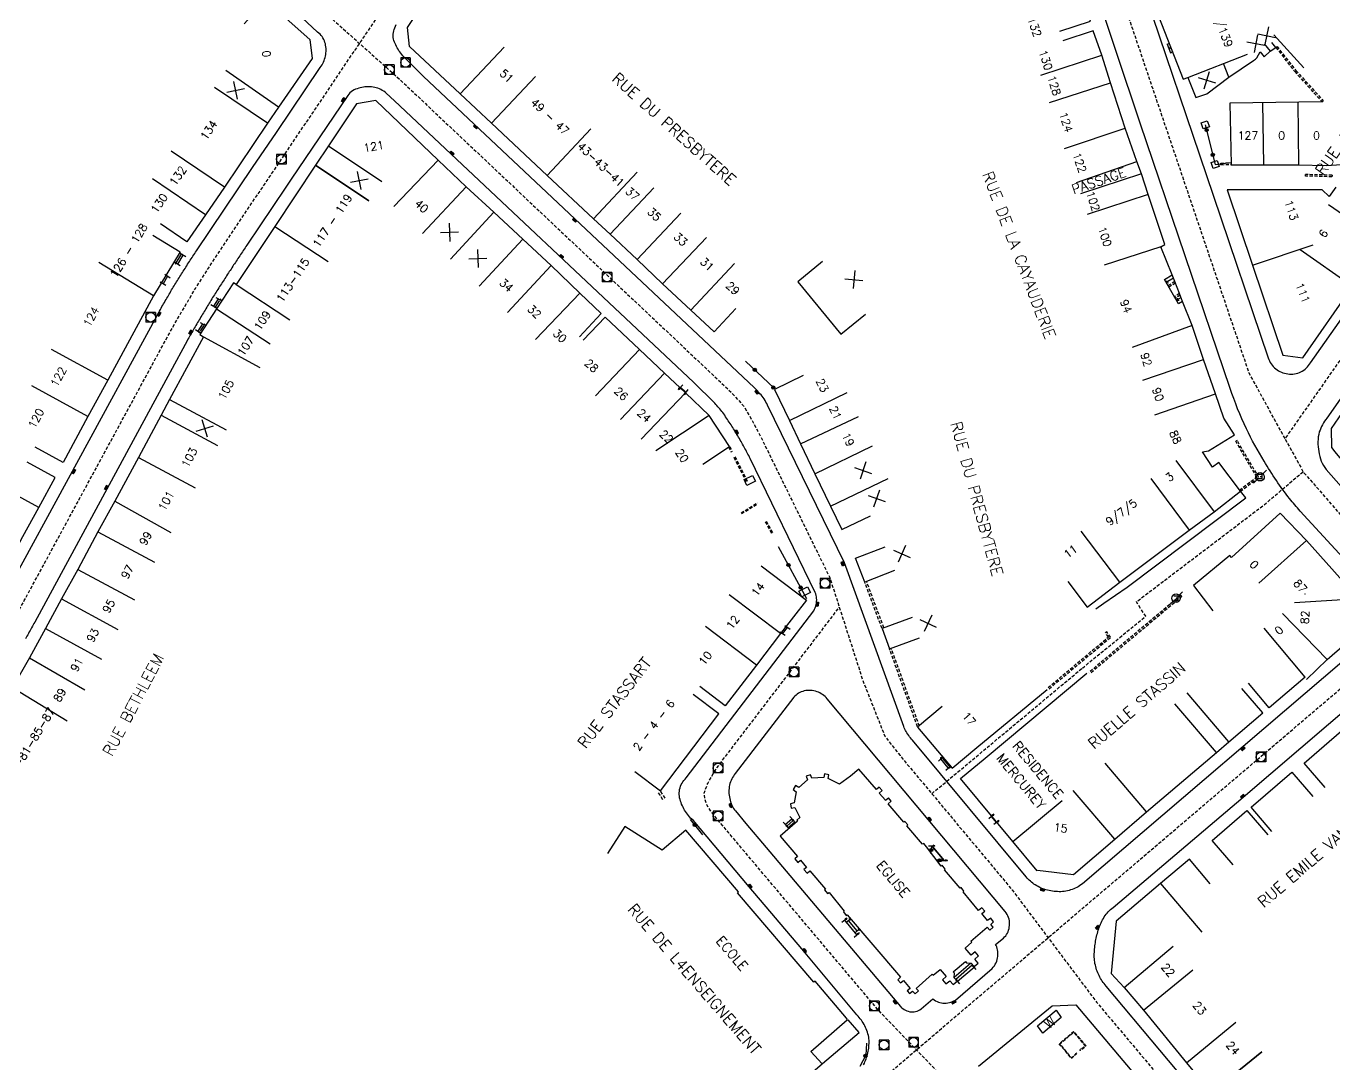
# Model space of a CAD drawing. Header units: millimetres. Extents: x 155999 to 157001, y 123000 to 124001.
# Drawn here: x 156119 to 156323.2, y 123591.4 to 123753.5 of the extents above; entities that cross this region are included whole.
import ezdxf
from ezdxf.enums import TextEntityAlignment as Align

# ---------------------------------------------------------------- set-up
doc = ezdxf.new("R2010")
doc.units = ezdxf.units.MM
doc.linetypes.add('DASHED', pattern=[0.75, 0.5, -0.25])
doc.layers.get('0').update_dxf_attribs({"linetype": 'CONTINUOUS'})
for name, color, linetype in [('W0001', 6, 'DASHED'), ('W0008', 7, 'CONTINUOUS'), ('W0017', 7, 'CONTINUOUS'), ('W0100', 7, 'CONTINUOUS'), ('W0105', 7, 'CONTINUOUS'), ('W0112', 1, 'DASHED'), ('W0322', 7, 'CONTINUOUS'), ('W0400', 7, 'CONTINUOUS'), ('W0420', 7, 'CONTINUOUS'), ('W0471', 7, 'CONTINUOUS'), ('W0984', 7, 'CONTINUOUS'), ('W0989', 7, 'CONTINUOUS'), ('W0991', 7, 'CONTINUOUS'), ('W1102', 7, 'CONTINUOUS'), ('W1471', 7, 'CONTINUOUS')]:
    doc.layers.add(name, color=color, linetype=linetype)
doc.styles.get("Standard").update_dxf_attribs({"font": 'romans.shx', "width": 0.85})

# ---------------------------------------------------------------- blocks, each defined once
blk = doc.blocks.new('T420')
for p, q in [((0.75, 0.75), (-0.75, 0.75)), ((-0.75, 0.75), (-0.75, -0.75)), ((0.75, 0.75), (0.75, -0.75)), ((0.75, -0.75), (-0.75, -0.75))]:
    blk.add_line(p, q)
blk.add_ellipse((0, 0), major_axis=(-0.53, 0.53), ratio=1, start_param=3.926991, end_param=10.210176)
blk = doc.blocks.new('T400')
for p, q in [((-0.15, 0.3), (0.15, 0.3)), ((-0.15, -0.25), (-0.15, 0.3)), ((-0.15, 0.15), (0.15, 0.15)), ((-0.15, 0), (0.15, 0)), ((0.15, 0.3), (0.15, -0.25)), ((-0.15, -0.15), (0.15, -0.15)), ((-0.15, -0.25), (-0.15, -0.3)), ((-0.15, -0.3), (0.15, -0.3)), ((0.15, -0.3), (0.15, -0.25))]:
    blk.add_line(p, q)
blk = doc.blocks.new('t105o')
for p, q in [((-0.5, 0), (0.5, 0)), ((0.5, 0), (0.2, 0.1)), ((0.5, 0), (0.2, -0.1))]:
    blk.add_line(p, q)
blk = doc.blocks.new('t322o')
at = {"color": 0, "linetype": 'Continuous'}
for radius in [0.25, 0.15]:
    blk.add_circle((0, 0), radius, dxfattribs=at)
blk = doc.blocks.new('t991o')
at = {"color": 0, "linetype": 'Continuous'}
for p, q in [((-1, 1), (1, -1)), ((-1, -1), (1, 1))]:
    blk.add_line(p, q, dxfattribs=at)
blk = doc.blocks.new('T471')
for p, q in [((-0.333334, 0.333334), (-0.333334, -0.333334)), ((-0.333334, 0.333334), (0.333334, 0.333334)), ((-0.333334, 0), (0, 0)), ((0.500001, 0.500001), (1.000002, 1.000002)), ((-0.500001, -0.500001), (-1.000002, -1.000002)), ((-0.333334, -0.333334), (0.333334, -0.333334))]:
    blk.add_line(p, q)
blk.add_ellipse((0, 0), major_axis=(0.471405, 0.471405), ratio=1, start_param=5.4977871438, end_param=11.780972451)
blk = doc.blocks.new('t112o')
at = {"color": 0, "linetype": 'Continuous'}
for p, q in [((-0.5, 0.5), (0.5, 0.5)), ((-0.5, -0.5), (-0.5, 0.5)), ((0.5, 0.5), (0.5, -0.5)), ((0.5, -0.5), (-0.5, -0.5))]:
    blk.add_line(p, q, dxfattribs=at)
blk = doc.blocks.new('T1471')
at = {"color": 0, "linetype": 'Continuous', "flags": 128}
blk.add_lwpolyline([(-0.75, -0.5), (-0.75, 0.5), (0.75, 0.5), (0.75, -0.5), (-0.75, -0.5)], dxfattribs=at)

msp = doc.modelspace()

# ---------------------------------------------------------------- linework, layer by layer
at = {"layer": 'W0001', "flags": 128}
for points in [[(156197.61, 123854.03), (156185.35, 123842.87), (156179.66, 123837.82), (156173.52, 123831.84), (156169.33, 123827.49), (156131.79, 123787.37), (156165.18, 123755.98), (156177.26, 123745.18), (156226.52, 123698.7), (156229.05, 123696.28), (156230.96, 123694.18), (156231.94, 123692.55), (156233.24, 123690.2), (156244.45, 123667.35), (156249.6, 123651.3), (156253.05, 123642.58), (156255.42, 123639.54), (156272.93, 123618.56), (156286.1, 123601.04), (156294.62, 123590.91), (156312.16, 123570.11), (156345.4, 123530.81)], [(156315.54, 123689.04), (156309.94, 123699.28), (156298.63, 123732.68), (156289.04, 123761.05), (156288.61, 123762.27), (156287.52, 123765.54), (156285.59, 123771.25), (156282.94, 123778.68), (156281.02, 123783.24), (156278.47, 123788.7), (156275.99, 123793.62), (156272.05, 123800.17), (156267.17, 123807.69), (156264.86, 123810.92), (156255.66, 123822.03), (156253.27, 123824.82), (156247.65, 123831.33), (156241.84, 123826.57), (156232.96, 123818.35)], [(156000, 123464.8), (156000.07, 123464.88), (156003.8, 123468.44), (156010.58, 123478.25), (156013.06, 123482.19), (156015.21, 123485.69), (156018.73, 123491.77), (156024.06, 123501.22), (156033.45, 123517.84), (156046.12, 123540.17), (156056.33, 123558.06), (156080.98, 123600.37), (156091, 123617.15), (156099.04, 123630.44), (156106.08, 123642.04), (156113.26, 123653.99), (156118.67, 123663.76), (156124.94, 123675.31), (156139.01, 123701.24), (156142.11, 123706.91), (156145.39, 123712.49), (156149.14, 123718.28), (156153.8, 123725.22), (156164.74, 123741.44), (156186.13, 123773.16), (156188.6, 123776.47), (156193.54, 123781.4), (156214.98, 123801.5), (156232.96, 123818.35)], [(156329.68, 123654.65), (156330.74, 123655.56), (156335.99, 123663.57), (156340.73, 123670.81), (156392.03, 123736.81), (156411.11, 123768.28), (156418.73, 123779.21), (156426.43, 123788.24), (156432.44, 123795.17), (156435.62, 123800.98), (156414.45, 123809.5), (156404.01, 123813.83), (156398.87, 123808.03), (156320.8, 123696.56), (156315.54, 123689.04), (156318.36, 123683.88), (156335.99, 123663.57), (156338.49, 123660.69)], [(156283.89, 123653.21), (156293.78, 123661.29), (156292.33, 123663.56), (156312.11, 123678.58), (156318.36, 123683.88)], [(156328.48, 123511.4), (156266.54, 123584.66), (156251.83, 123600.01), (156228.67, 123627.48), (156226.89, 123629.59), (156225.75, 123631.01), (156225.25, 123631.87), (156224.99, 123632.63), (156224.83, 123633.69), (156225.39, 123635.2), (156226.4, 123636.99), (156227.53, 123638.57), (156237.11, 123651.11), (156245.94, 123662.7)], [(156061.06, 123445.58), (156069.87, 123453.91), (156193.45, 123541.7), (156202.75, 123548.31), (156211.27, 123554.37), (156222.01, 123563.18), (156249.17, 123586.08), (156329.68, 123654.66)], [(156260.39, 123633.59), (156283.89, 123653.21)]]:
    msp.add_lwpolyline(points, dxfattribs=at)
at = {"layer": 'W0008', "flags": 128}
for points in [[(156202.61, 123874.32, -0.0512), (156214.89, 123869.1, -0.0537), (156217.5, 123867.22), (156235.18, 123850.65, -0.0225), (156241.96, 123843.77), (156242.55, 123843.11), (156257.12, 123825.88), (156267.6, 123813.2, -0.0279), (156272.22, 123806.74, -0.0225), (156280.09, 123793.65, -0.026), (156285.19, 123782.75, -0.0151), (156290.48, 123767.89), (156292.69, 123761.35), (156304.31, 123727.06), (156312.9, 123701.67, 0.1394), (156314.09, 123699.93, 0.1384), (156315.98, 123699.15, 0.1498), (156318.02, 123699.45, 0.1197), (156319.52, 123700.87), (156337.89, 123726.96)], [(156328.22, 123666.53), (156317.92, 123677.73, -0.016), (156316.23, 123679.68, -0.0226), (156314.19, 123682.48, -0.0122), (156312.28, 123685.52, -0.0232), (156309.5, 123690.58, -0.0301), (156306.98, 123696.89), (156292.94, 123738.3), (156285.4, 123760.76), (156284.55, 123763.2), (156280.69, 123774.61, 0.029), (156276.84, 123783.74, 0.0145), (156271.88, 123793.59, 0.0394), (156262.12, 123808.63, 0.0107), (156254.19, 123818.18), (156251.59, 123821.28, 0.0474), (156249.43, 123823.76, 0.136), (156247.18, 123824.77, 0.1497), (156244.14, 123824.14, 0.0716), (156242.5, 123822.99), (156234.96, 123815.83)], [(156330.14, 123703.75), (156322.09, 123692.26, 0.0753), (156320.89, 123690.08, 0.1185), (156320.82, 123687.02, 0.1384), (156321.96, 123684.23), (156328.22, 123677.15)]]:
    msp.add_lwpolyline(points, format="xyb", dxfattribs=at)
for points in [[(156114.94, 123663.27), (156139.43, 123708.29), (156139.55, 123708.52), (156139.67, 123708.75), (156139.8, 123708.97), (156139.92, 123709.2), (156140.05, 123709.42), (156140.17, 123709.65), (156140.3, 123709.87), (156140.43, 123710.1), (156140.55, 123710.32), (156140.68, 123710.54), (156140.81, 123710.77), (156140.94, 123710.99), (156141.06, 123711.2), (156141.18, 123711.41), (156141.31, 123711.62), (156141.43, 123711.83), (156141.55, 123712.05), (156141.68, 123712.26), (156141.8, 123712.47), (156141.93, 123712.67), (156142.06, 123712.88), (156142.18, 123713.09), (156142.31, 123713.3), (156142.44, 123713.51), (156142.57, 123713.72), (156142.69, 123713.93), (156142.83, 123714.14), (156142.96, 123714.35), (156143.09, 123714.57), (156143.23, 123714.78), (156143.36, 123714.99), (156143.5, 123715.21), (156143.63, 123715.42), (156143.77, 123715.63), (156143.9, 123715.84), (156144.04, 123716.05), (156144.18, 123716.27), (156144.31, 123716.48), (156144.45, 123716.69), (156144.59, 123716.9), (156144.72, 123717.11), (156144.86, 123717.32), (156145, 123717.53), (156145.14, 123717.74), (156145.28, 123717.95), (156145.42, 123718.16), (156145.56, 123718.37), (156154.31, 123731.4), (156158.03, 123736.86), (156164.87, 123746.99), (156165.02, 123747.2), (156165.16, 123747.41), (156165.28, 123747.62), (156165.39, 123747.84), (156165.49, 123748.07), (156165.57, 123748.3), (156165.65, 123748.54), (156165.7, 123748.78), (156165.75, 123749.03), (156165.78, 123749.27), (156165.8, 123749.52), (156165.8, 123749.76), (156165.79, 123749.99), (156165.77, 123750.23), (156165.73, 123750.47), (156165.68, 123750.7), (156165.61, 123750.93), (156165.53, 123751.16), (156165.42, 123751.39), (156165.3, 123751.62), (156165.17, 123751.82), (156165.02, 123752.02), (156164.85, 123752.2), (156164.67, 123752.38), (156164.47, 123752.54), (156134.3, 123780.76)], [(156328, 123657.2), (156283.89, 123619.49), (156283.67, 123619.34), (156283.46, 123619.2), (156283.24, 123619.06), (156283.01, 123618.94), (156282.78, 123618.83), (156282.54, 123618.73), (156282.3, 123618.63), (156282.06, 123618.55), (156281.81, 123618.48), (156281.56, 123618.42), (156281.3, 123618.37), (156281.04, 123618.33), (156280.78, 123618.3), (156280.52, 123618.28), (156280.26, 123618.28), (156280, 123618.29), (156279.74, 123618.3), (156279.48, 123618.33), (156279.22, 123618.37), (156278.97, 123618.41), (156278.71, 123618.46), (156278.45, 123618.52), (156278.2, 123618.58), (156277.95, 123618.66), (156277.7, 123618.75), (156277.46, 123618.84), (156277.23, 123618.95), (156276.99, 123619.07), (156276.77, 123619.2), (156276.54, 123619.33), (156276.34, 123619.47), (156276.14, 123619.61), (156275.95, 123619.76), (156275.77, 123619.91), (156275.59, 123620.08), (156275.42, 123620.25), (156275.26, 123620.42), (156275.1, 123620.61), (156257.39, 123641.93), (156257.23, 123642.11), (156257.07, 123642.29), (156256.92, 123642.48), (156256.78, 123642.68), (156256.64, 123642.87), (156256.51, 123643.08), (156256.39, 123643.28), (156256.27, 123643.48), (156256.17, 123643.68), (156256.08, 123643.89), (156255.99, 123644.1), (156246.76, 123669.63), (156234.74, 123694.28), (156234.62, 123694.52), (156234.49, 123694.76), (156234.35, 123695), (156234.21, 123695.23), (156234.05, 123695.46), (156233.89, 123695.67), (156233.72, 123695.86), (156233.55, 123696.06), (156233.37, 123696.25), (156233.19, 123696.45), (156233, 123696.65), (156232.81, 123696.85), (156232.62, 123697.05), (156181.01, 123745.62), (156178.14, 123748.48), (156177.96, 123748.66), (156177.78, 123748.84), (156177.62, 123749.03), (156177.46, 123749.22), (156177.31, 123749.43), (156177.16, 123749.63), (156177.03, 123749.85), (156176.9, 123750.07), (156176.79, 123750.29), (156176.68, 123750.52), (156176.57, 123750.74), (156176.48, 123750.97), (156176.4, 123751.21), (156176.34, 123751.45), (156176.29, 123751.69), (156176.27, 123751.95), (156176.27, 123752.21), (156176.3, 123752.46), (156176.36, 123752.71), (156176.44, 123752.95), (156176.53, 123753.19), (156176.63, 123753.45), (156176.75, 123753.7)], [(156249.74, 123591.26), (156249.85, 123591.48), (156249.95, 123591.71), (156250.05, 123591.94), (156250.13, 123592.17), (156250.21, 123592.41), (156250.28, 123592.64), (156250.35, 123592.88), (156250.41, 123593.12), (156250.45, 123593.36), (156250.5, 123593.6), (156250.53, 123593.84), (156250.56, 123594.08), (156250.57, 123594.32), (156250.58, 123594.57), (156250.59, 123594.82), (156250.58, 123595.07), (156250.57, 123595.31), (156250.54, 123595.58), (156250.49, 123595.84), (156250.42, 123596.1), (156250.34, 123596.35), (156250.25, 123596.6), (156250.15, 123596.84), (156250.04, 123597.09), (156249.92, 123597.33), (156249.8, 123597.56), (156249.67, 123597.79), (156249.53, 123598.02), (156249.38, 123598.23), (156249.22, 123598.45), (156249.06, 123598.65), (156248.89, 123598.85), (156248.7, 123599.05), (156240.08, 123609.34), (156231.88, 123619.06), (156228.57, 123622.96), (156223.1, 123629.43), (156222.91, 123629.61), (156222.72, 123629.79), (156222.54, 123629.98), (156222.38, 123630.18), (156222.22, 123630.38), (156222.06, 123630.58), (156221.92, 123630.8), (156221.79, 123631.02), (156221.66, 123631.24), (156221.54, 123631.48), (156221.43, 123631.71), (156221.32, 123631.95), (156221.23, 123632.2), (156221.14, 123632.44), (156221.07, 123632.69), (156221.01, 123632.94), (156220.96, 123633.2), (156220.94, 123633.46), (156220.94, 123633.72), (156220.97, 123633.99), (156221.01, 123634.25), (156221.08, 123634.51), (156221.16, 123634.76), (156221.26, 123635), (156221.38, 123635.22), (156221.52, 123635.44), (156221.68, 123635.65), (156221.85, 123635.85), (156222.05, 123636.04), (156241.95, 123662.17), (156242.07, 123662.4), (156242.18, 123662.63), (156242.26, 123662.87), (156242.33, 123663.11), (156242.37, 123663.36), (156242.4, 123663.62), (156242.41, 123663.86), (156242.4, 123664.1), (156242.37, 123664.33), (156242.32, 123664.56), (156242.25, 123664.79), (156242.17, 123665.01), (156232.02, 123685.93), (156231.9, 123686.15), (156231.79, 123686.38), (156231.67, 123686.6), (156231.56, 123686.83), (156231.44, 123687.05), (156231.32, 123687.28), (156231.2, 123687.5), (156231.08, 123687.72), (156230.96, 123687.94), (156230.83, 123688.16), (156230.71, 123688.38), (156230.59, 123688.6), (156230.46, 123688.82), (156230.34, 123689.04), (156230.21, 123689.26), (156230.08, 123689.48), (156229.95, 123689.69), (156229.82, 123689.91), (156229.69, 123690.12), (156229.56, 123690.34), (156229.43, 123690.55), (156229.3, 123690.77), (156229.16, 123690.98), (156229.03, 123691.19), (156228.89, 123691.4), (156228.75, 123691.61), (156228.61, 123691.83), (156228.47, 123692.04), (156228.33, 123692.26), (156228.19, 123692.47), (156228.05, 123692.68), (156227.9, 123692.89), (156227.75, 123693.1), (156227.59, 123693.3), (156227.45, 123693.49), (156227.3, 123693.67), (156227.15, 123693.85), (156226.99, 123694.03), (156226.83, 123694.21), (156226.67, 123694.39), (156226.51, 123694.56), (156223.17, 123697.87), (156176.48, 123741.79), (156175.2, 123742.97), (156175, 123743.14), (156174.79, 123743.29), (156174.57, 123743.43), (156174.35, 123743.55), (156174.12, 123743.66), (156173.88, 123743.75), (156173.64, 123743.83), (156173.39, 123743.9), (156173.13, 123743.94), (156172.87, 123743.98), (156172.62, 123744), (156172.37, 123744), (156172.12, 123744), (156171.87, 123743.98), (156171.62, 123743.94), (156171.38, 123743.9), (156171.13, 123743.84), (156170.89, 123743.77), (156170.65, 123743.69), (156170.41, 123743.6), (156170.17, 123743.49), (156169.94, 123743.36), (156169.73, 123743.21), (156169.53, 123743.04), (156169.35, 123742.86), (156169.18, 123742.65), (156160.33, 123729.54), (156159.53, 123728.31), (156153.42, 123719.25), (156153.29, 123719.05), (156153.15, 123718.84), (156153.01, 123718.64), (156152.87, 123718.43), (156152.73, 123718.22), (156152.59, 123718.02), (156152.45, 123717.81), (156152.32, 123717.6), (156152.18, 123717.4), (156152.04, 123717.19), (156151.9, 123716.98), (156151.77, 123716.78), (156151.63, 123716.57), (156151.49, 123716.36), (156151.36, 123716.16), (156151.22, 123715.95), (156151.08, 123715.74), (156150.95, 123715.53), (156150.81, 123715.32), (156150.68, 123715.12), (156150.54, 123714.91), (156150.41, 123714.7), (156150.27, 123714.49), (156150.13, 123714.28), (156150, 123714.07), (156149.86, 123713.85), (156149.72, 123713.64), (156149.58, 123713.42), (156149.44, 123713.21), (156149.31, 123713), (156149.17, 123712.78), (156149.03, 123712.57), (156148.9, 123712.35), (156148.76, 123712.14), (156148.62, 123711.92), (156148.49, 123711.71), (156148.35, 123711.49), (156148.22, 123711.28), (156148.08, 123711.06), (156147.95, 123710.85), (156147.82, 123710.63), (156147.68, 123710.41), (156147.55, 123710.2), (156147.42, 123709.98), (156147.28, 123709.76), (156147.15, 123709.55), (156147.02, 123709.33), (156146.89, 123709.12), (156146.76, 123708.9), (156146.63, 123708.69), (156146.5, 123708.47), (156146.37, 123708.25), (156146.24, 123708.04), (156146.11, 123707.82), (156145.99, 123707.6), (156145.86, 123707.39), (156145.73, 123707.17), (156145.6, 123706.95), (156145.47, 123706.73), (156145.35, 123706.52), (156145.22, 123706.3), (156145.09, 123706.08), (156144.97, 123705.86), (156144.84, 123705.64), (156144.72, 123705.43), (156144.59, 123705.21), (156144.46, 123704.99), (156144.34, 123704.77), (156144.21, 123704.55), (156144.09, 123704.33), (156141.43, 123699.44), (156120.3, 123660.38), (156120.18, 123660.16), (156120.06, 123659.94), (156119.94, 123659.73), (156119.82, 123659.51), (156119.7, 123659.29), (156119.57, 123659.07), (156119.45, 123658.85), (156119.33, 123658.63), (156119.21, 123658.41), (156119.09, 123658.2), (156118.96, 123657.98), (156118.84, 123657.76)], [(156286.01, 123662.44), (156287.25, 123663.33), (156290.89, 123665.82), (156309.44, 123679.77), (156308.58, 123680.81)], [(156304.36, 123583.53), (156287.59, 123603.53), (156287.43, 123603.72), (156287.28, 123603.92), (156287.13, 123604.12), (156286.99, 123604.32), (156286.86, 123604.53), (156286.74, 123604.74), (156286.62, 123604.95), (156286.51, 123605.17), (156286.4, 123605.4), (156286.3, 123605.63), (156286.21, 123605.86), (156286.12, 123606.1), (156286.05, 123606.34), (156285.98, 123606.58), (156285.92, 123606.82), (156285.86, 123607.07), (156285.82, 123607.31), (156285.79, 123607.56), (156285.77, 123607.81), (156285.75, 123608.06), (156285.75, 123608.32), (156285.76, 123608.57), (156285.77, 123608.82), (156285.79, 123609.07), (156285.81, 123609.33), (156285.83, 123609.58), (156285.86, 123609.82), (156285.89, 123610.07), (156285.93, 123610.32), (156285.97, 123610.57), (156286.01, 123610.81), (156286.06, 123611.05), (156286.11, 123611.3), (156286.17, 123611.54), (156286.24, 123611.78), (156286.31, 123612.02), (156286.38, 123612.26), (156286.46, 123612.5), (156286.54, 123612.73), (156286.63, 123612.97), (156286.73, 123613.2), (156286.83, 123613.43), (156286.94, 123613.66), (156287.05, 123613.89), (156287.17, 123614.12), (156287.3, 123614.34), (156287.44, 123614.55), (156287.59, 123614.75), (156287.75, 123614.95), (156287.92, 123615.14), (156288.1, 123615.32), (156288.28, 123615.49), (156288.48, 123615.65), (156288.69, 123615.81), (156309.01, 123633.07), (156331.35, 123652.13)], [(156267.65, 123591.05), (156279.16, 123600.47), (156282.89, 123600.6), (156294.15, 123587.25)]]:
    msp.add_lwpolyline(points, dxfattribs=at)
msp.add_lwpolyline([(156234.54, 123625.18), (156255.49, 123600.34), (156255.67, 123600.17), (156255.86, 123600.02), (156256.05, 123599.89), (156256.26, 123599.77), (156256.48, 123599.68), (156256.71, 123599.6), (156256.94, 123599.54), (156257.17, 123599.51), (156257.4, 123599.5), (156257.63, 123599.52), (156257.86, 123599.56), (156258.09, 123599.63), (156258.32, 123599.73), (156258.52, 123599.85), (156258.72, 123600.01), (156260.55, 123601.53), (156260.98, 123601.24), (156261.2, 123601.13), (156261.42, 123601.03), (156261.65, 123600.96), (156261.89, 123600.91), (156262.13, 123600.88), (156262.38, 123600.87), (156262.63, 123600.88), (156262.89, 123600.92), (156263.13, 123600.97), (156263.37, 123601.04), (156263.61, 123601.12), (156263.83, 123601.23), (156264.06, 123601.36), (156269.8, 123606.3), (156269.99, 123606.51), (156270.15, 123606.72), (156270.29, 123606.95), (156270.42, 123607.19), (156270.52, 123607.45), (156270.59, 123607.69), (156270.65, 123607.93), (156270.68, 123608.18), (156270.7, 123608.43), (156270.71, 123608.68), (156270.69, 123608.93), (156270.66, 123609.18), (156270.61, 123609.43), (156270.53, 123609.67), (156270.43, 123609.9), (156270.34, 123610.03), (156270.56, 123610.21), (156271.39, 123610.89), (156271.59, 123611.05), (156271.76, 123611.22), (156271.92, 123611.4), (156272.06, 123611.6), (156272.18, 123611.82), (156272.29, 123612.04), (156272.38, 123612.28), (156272.44, 123612.51), (156272.49, 123612.75), (156272.52, 123612.99), (156272.53, 123613.23), (156272.52, 123613.48), (156272.5, 123613.73), (156272.45, 123613.99), (156272.37, 123614.25), (156272.28, 123614.5), (156272.16, 123614.74), (156272.02, 123614.97), (156271.86, 123615.19), (156244.04, 123648.4), (156243.88, 123648.59), (156243.71, 123648.77), (156243.53, 123648.93), (156243.34, 123649.08), (156243.13, 123649.21), (156242.92, 123649.33), (156242.7, 123649.43), (156242.47, 123649.52), (156242.22, 123649.6), (156241.97, 123649.66), (156241.72, 123649.7), (156241.47, 123649.73), (156241.22, 123649.73), (156240.97, 123649.72), (156240.72, 123649.69), (156240.46, 123649.64), (156240.23, 123649.57), (156240, 123649.49), (156239.78, 123649.39), (156239.57, 123649.28), (156239.37, 123649.15), (156239.18, 123649), (156239, 123648.84), (156238.83, 123648.67), (156229.7, 123636.76), (156229.54, 123636.55), (156229.4, 123636.34), (156229.27, 123636.12), (156229.15, 123635.9), (156229.04, 123635.67), (156228.95, 123635.43), (156228.87, 123635.19), (156228.81, 123634.94), (156228.76, 123634.69), (156228.72, 123634.42), (156228.7, 123634.16), (156228.7, 123633.89), (156228.71, 123633.63), (156228.73, 123633.37), (156228.77, 123633.11), (156228.82, 123632.86), (156228.88, 123632.6), (156228.95, 123632.34), (156229.03, 123632.12), (156229.11, 123631.9), (156229.21, 123631.69), (156229.31, 123631.48), (156229.43, 123631.28), (156229.57, 123631.08), (156229.71, 123630.9), (156231.36, 123628.94)], close=True, dxfattribs=at)
at = {"layer": 'W0017', "flags": 128}
msp.add_lwpolyline([(156243.32, 123591.43), (156249.02, 123596.3), (156247.32, 123598.26)], dxfattribs=at)
at = {"layer": 'W0100'}
for p, q in [((156297.16, 123750.63), (156297.44, 123750.74)), ((156297.16, 123750.63), (156297.64, 123749.31)), ((156313.8, 123752.09), (156318.48, 123746.97)), ((156297.4, 123749.97), (156297.69, 123750.09)), ((156297.69, 123750.09), (156297.53, 123750.11)), ((156297.69, 123750.09), (156297.59, 123749.96)), ((156297.64, 123749.31), (156297.94, 123749.43)), ((156298.13, 123714.09), (156296.97, 123713.41)), ((156296.97, 123713.41), (156297.15, 123713.76)), ((156298.35, 123713.57), (156297.9, 123714.6)), ((156296.97, 123713.41), (156297.36, 123713.39)), ((156299.08, 123711.71), (156298.35, 123713.57)), ((156299.55, 123710.48), (156299.08, 123711.71)), ((156299.32, 123711.09), (156298.58, 123710.66)), ((156298.58, 123710.66), (156298.77, 123711.05)), ((156298.58, 123710.66), (156299.01, 123710.64))]:
    msp.add_line(p, q, dxfattribs=at)
at = {"layer": 'W0100', "flags": 128}
for points in [[(156280.4, 123752.66), (156285.14, 123754.24), (156283.69, 123758.25), (156282.6, 123761.46), (156281.25, 123768.54), (156279.18, 123772.54), (156278.49, 123773.76), (156276.27, 123780.07), (156272.97, 123785.97), (156270.44, 123790.42), (156268.18, 123794.43), (156262.93, 123803.44), (156260.78, 123806.31), (156258.23, 123809.54), (156254.24, 123814.28), (156250.42, 123811.06)], [(156229.78, 123709.36), (156226.38, 123705.7), (156222.73, 123709.08), (156218.32, 123713.2), (156214.35, 123716.99), (156210.14, 123720.95), (156207.57, 123723.35), (156200.3, 123730.15), (156191.64, 123738.3), (156186.75, 123742.89), (156178.83, 123750.29), (156178.49, 123753.26), (156187.1, 123766.1), (156191.56, 123772.88), (156195.06, 123776.03), (156198.4, 123772.32)], [(156293.31, 123761.38), (156295.32, 123756.19), (156299.61, 123745.16), (156300.38, 123745.46), (156301.6, 123742.32), (156303.33, 123742.91), (156306.79, 123745.49), (156305.96, 123747.63)], [(156153.02, 123753.84), (156156.35, 123757.57), (156163.28, 123751.37), (156163.6, 123748.41), (156158.34, 123740.82), (156156.64, 123738.29), (156149.92, 123728.33), (156146.95, 123723.97), (156144.07, 123719.75), (156139.94, 123722.57)], [(156292.4, 123732.34), (156290.58, 123737.55), (156288.29, 123744.6), (156286.91, 123748.93), (156285.6, 123752.73), (156280.85, 123751.15)], [(156205.35, 123704.96), (156208.77, 123708.6), (156205.43, 123711.74), (156200.93, 123716.08), (156196.51, 123720.18), (156192, 123724.39), (156187.68, 123728.39), (156183.3, 123732.51), (156173.56, 123741.83), (156170.57, 123741.33), (156166.19, 123734.77), (156164.16, 123731.75), (156157.77, 123722.19), (156151.77, 123713.11), (156151.34, 123713.38), (156148.67, 123709.32), (156146.06, 123705.32), (156146.68, 123704.94), (156141.36, 123695.16), (156140.05, 123692.71), (156136.5, 123686.07), (156132.82, 123679.25), (156130.16, 123674.46), (156127.03, 123668.6), (156124.47, 123664), (156121.97, 123659.4), (156119.47, 123654.8), (156116.82, 123650.19)], [(156321.29, 123741.65), (156306.94, 123741.44), (156307.13, 123731.87)], [(156281.65, 123666.71), (156284.67, 123662.72), (156289.76, 123666.62), (156300.56, 123674.74), (156304.5, 123677.62), (156308.58, 123680.81), (156305.22, 123685.32), (156304.23, 123684.56), (156302.65, 123686.98), (156303.57, 123687.16), (156307.64, 123689.63), (156306, 123692.22), (156304.66, 123696.05), (156302.82, 123701.38), (156301.05, 123706.73), (156299.55, 123710.48), (156298.92, 123710.08), (156296.7, 123713.89), (156297.9, 123714.6), (156296.15, 123718.99), (156296.77, 123719.37), (156294.18, 123727.18), (156293.13, 123730.38)], [(156307.15, 123731.82), (156312.24, 123731.82), (156317.67, 123731.82), (156321.97, 123731.7), (156326.05, 123731.95)], [(156323.5, 123728.32), (156322.46, 123726.85), (156321.36, 123727.88), (156306.51, 123727.87), (156310.45, 123716.14), (156315.2, 123702.06), (156318.34, 123701.65), (156326.09, 123712.78)], [(156138.76, 123720.8), (156143.02, 123718.19), (156138.83, 123711.33), (156131.71, 123698.17), (156128.6, 123692.49), (156124.76, 123685.33), (156120.35, 123687.69)], [(156142.36, 123716.51), (156143.1, 123717.71)], [(156143.45, 123717.68), (156142.58, 123716.27)], [(156243.31, 123716.69), (156239.45, 123713.52), (156246.18, 123705.33), (156250.05, 123708.5)], [(156141.04, 123714.39), (156140.34, 123713.2)], [(156148.25, 123709.73), (156149.01, 123710.86)], [(156149.12, 123710.56), (156148.6, 123709.75)], [(156224.64, 123685.07), (156228.81, 123687.83), (156225.63, 123692.65), (156221.9, 123696.19), (156218.66, 123699.27), (156214.74, 123702.98), (156209.38, 123708.03), (156205.95, 123704.4)], [(156145.82, 123705.8), (156146.55, 123706.96)], [(156146.65, 123706.68), (156146.11, 123705.88)], [(156334.32, 123698.6), (156330.21, 123701.45), (156322.73, 123690.63), (156322.8, 123687.65), (156323.31, 123686.97), (156329.36, 123679.67), (156333.21, 123682.86)], [(156240.31, 123698.91), (156235.81, 123696.73), (156238.17, 123691.87), (156239.89, 123688.25), (156242.11, 123683.56), (156244.58, 123678.47), (156246.33, 123674.83), (156250.83, 123677)], [(156221.99, 123696.32), (156221.16, 123697.09)], [(156074.46, 123610.52), (156078.65, 123607.8), (156081.82, 123612.67), (156087.38, 123621.8), (156087.77, 123621.56), (156101.24, 123643.71), (156110.46, 123659.27), (156113.76, 123665.11), (156116.13, 123669.45), (156118.45, 123673.73), (156120.94, 123678.29), (156123.49, 123682.97), (156119.1, 123685.36)], [(156318.87, 123651.43), (156322.1, 123654.54), (156326.77, 123658.57), (156327.01, 123664.03), (156322.86, 123668.73), (156318.89, 123673.15), (156314.79, 123677.39), (156307.2, 123670.46), (156306.91, 123670.77), (156301.23, 123666.1), (156304.29, 123662.13)], [(156254.57, 123668.44), (156249.91, 123666.63), (156248.46, 123670.35), (156253.12, 123672.16)], [(156233.73, 123669.18), (156240.8, 123663.81), (156236.74, 123658.59), (156233.03, 123653.67), (156228.11, 123647.29), (156224.15, 123650.34)], [(156257.31, 123661.1), (156252.61, 123659.39), (156253.77, 123656.21), (156258.47, 123657.92)], [(156237.06, 123658.56), (156237.83, 123659.52)], [(156276.84, 123621.56), (156273.05, 123626.14), (156264.86, 123635.95), (156268.7, 123639.16), (156284.59, 123652.41)], [(156318.71, 123651.77), (156313.05, 123647.02), (156309.83, 123650.85)], [(156214.02, 123637.08), (156218, 123634.05), (156227.11, 123646.05), (156223.13, 123649.08)], [(156261.98, 123647.21), (156258.16, 123643.98), (156263.58, 123637.55), (156267.4, 123640.78), (156278.39, 123649.87)], [(156276.87, 123621.63), (156282.49, 123620.96), (156288.95, 123626.49), (156293.93, 123630.73), (156304.82, 123640.04), (156306.76, 123641.71), (156312.06, 123646.23), (156308.81, 123650.03)], [(156321.8, 123634.58), (156318.52, 123638.36), (156327.46, 123646.09), (156331.93, 123649.98), (156335.21, 123646.2)], [(156263.35, 123637.77), (156263.17, 123637.6), (156262.95, 123637.61), (156261.8, 123639.02), (156261.8, 123639.25), (156261.98, 123639.37)], [(156262.15, 123639.11), (156262.13, 123639.08), (156262.11, 123639.03), (156263.02, 123637.96), (156263.09, 123637.94), (156263.17, 123637.98)], [(156262.01, 123622.38), (156261.87, 123622.27), (156259.55, 123625.3), (156259.12, 123625.81), (156258.95, 123625.72), (156256.47, 123628.55), (156256.64, 123628.71), (156256.18, 123629.23), (156256.03, 123629.14), (156253.58, 123632.02), (156254.03, 123632.41), (156253.6, 123632.92), (156253.16, 123632.55), (156253.14, 123632.56), (156252.16, 123633.67), (156252.61, 123634.08), (156252.16, 123634.59), (156251.74, 123634.22), (156249.01, 123637.41), (156247.69, 123636.31), (156245.97, 123635.1), (156244.19, 123635.95), (156244.33, 123636.52), (156243.65, 123636.69), (156243.51, 123636.12), (156241.64, 123636), (156241.44, 123636.55), (156240.76, 123636.31), (156240.97, 123635.76), (156239.6, 123634.56), (156239.09, 123634.86), (156238.73, 123634.22), (156239.19, 123633.88), (156238.88, 123632.14), (156238.3, 123632.02), (156238.41, 123631.32), (156238.99, 123631.41), (156239.79, 123629.85), (156239.33, 123629.44), (156239.41, 123629.29), (156236.73, 123626.96), (156239.42, 123623.76), (156239.01, 123623.41), (156239.47, 123622.85), (156239.89, 123623.2), (156240.83, 123622.07), (156240.41, 123621.73), (156240.9, 123621.17)], [(156313.49, 123627.67), (156310.24, 123631.47), (156316.63, 123636.93), (156319.88, 123633.13)], [(156253.14, 123632.56), (156253.6, 123632.92)], [(156270.47, 123629.11), (156269.69, 123630.05)], [(156307.46, 123622.49), (156304.19, 123626.28), (156309.59, 123630.94), (156312.86, 123627.16)], [(156238.08, 123628.13), (156237.51, 123628.78), (156238.55, 123629.66), (156239.1, 123629.03)], [(156238.76, 123629.41), (156237.73, 123628.53)], [(156238.98, 123629.16), (156237.94, 123628.28)], [(156260.38, 123625.45), (156262.32, 123623.15), (156260.38, 123625.44)], [(156240.92, 123621.19), (156241.36, 123621.56), (156243.76, 123618.66), (156243.64, 123618.58), (156244.11, 123618), (156244.34, 123618.18), (156246.69, 123615.25), (156246.57, 123615.13), (156247.02, 123614.57), (156247.15, 123614.67), (156255.52, 123604.92), (156255.06, 123604.54), (156255.52, 123604.04), (156255.97, 123604.42), (156257.01, 123603.18), (156256.56, 123602.8), (156256.92, 123602.36), (156257.37, 123602.73), (156257.77, 123602.32), (156258.3, 123602.78), (156257.94, 123603.19), (156260.46, 123605.39), (156260.62, 123605.23), (156261.69, 123606.15), (156262.64, 123605.05), (156262.03, 123604.53), (156262.59, 123603.89), (156263.19, 123604.38), (156263.73, 123603.78), (156264.35, 123604.32), (156263.89, 123604.85), (156263.94, 123605.55), (156263.74, 123605.77), (156265.63, 123607.38), (156265.82, 123607.16), (156266.52, 123607.11), (156266.98, 123606.58), (156267.6, 123607.12), (156267.1, 123607.72), (156267.69, 123608.26), (156267.15, 123608.9), (156266.52, 123608.36), (156265.59, 123609.46), (156266.64, 123610.38), (156266.49, 123610.54), (156269.05, 123612.72), (156269.45, 123612.28), (156269.97, 123612.75), (156269.61, 123613.17), (156270.04, 123613.58), (156269.59, 123614.15), (156269.09, 123613.76), (156268.21, 123614.87), (156268.64, 123615.25), (156268.21, 123615.78), (156267.65, 123615.33), (156265.3, 123618.24), (156265.41, 123618.39), (156264.95, 123618.94), (156264.81, 123618.82), (156262.35, 123621.7), (156262.47, 123621.81), (156261.98, 123622.41)], [(156303.84, 123619.52), (156300.64, 123623.36), (156296.09, 123619.57), (156289.17, 123613.68), (156288.4, 123605.5), (156290.44, 123603.32), (156293.44, 123599.76), (156300.15, 123591.56), (156304.02, 123586.92)], [(156246.73, 123613.82), (156248.66, 123611.51)], [(156248.73, 123612.16), (156247.35, 123613.77)], [(156263.86, 123604.93), (156266.43, 123607.14)], [(156264.11, 123604.64), (156266.68, 123606.85)], [(156264.41, 123604.29), (156266.98, 123606.51)]]:
    msp.add_lwpolyline(points, dxfattribs=at)
for points in [[(156306.79, 123745.49), (156310.62, 123748.11, 0.112), (156311.15, 123748.53), (156311.67, 123749.45), (156312.29, 123748.66), (156313.21, 123749.55), (156314.1, 123750.15), (156313.46, 123750.92)], [(156185.72, 123583.74), (156182.77, 123579.7), (156194.8, 123570.91), (156205.4, 123559.26), (156243.27, 123591.41), (156241.51, 123593.33), (156247.16, 123598.25, 0.217828), (156247.07, 123598.53), (156242.16, 123604.31), (156241.97, 123604.15), (156230.03, 123618.11), (156230.22, 123618.27), (156221.95, 123627.89), (156218.26, 123624.78), (156212.43, 123628.48), (156209.75, 123624.26)]]:
    msp.add_lwpolyline(points, format="xyb", dxfattribs=at)
msp.add_lwpolyline([(156279.79, 123599.77), (156280.61, 123598.62), (156277.7, 123596.18), (156276.88, 123597.33)], close=True, dxfattribs=at)
at = {"layer": 'W0112'}
for p, q in [((156314.1, 123750.15), (156314.29, 123750.3)), ((156314.1, 123750.15), (156317.05, 123746.37)), ((156314.29, 123750.3), (156317.24, 123746.53)), ((156317.05, 123746.37), (156321.31, 123741.65)), ((156317.24, 123746.53), (156321.5, 123741.82)), ((156321.29, 123741.65), (156321.5, 123741.82)), ((156305.52, 123732.07), (156307.13, 123732.12)), ((156305.53, 123731.82), (156305.52, 123732.07)), ((156305.53, 123731.82), (156307.13, 123731.87)), ((156318.73, 123730.05), (156318.74, 123730.3)), ((156322.87, 123729.92), (156318.73, 123730.05)), ((156322.88, 123730.17), (156318.74, 123730.3)), ((156322.88, 123730.17), (156322.87, 123729.92)), ((156298.35, 123713.57), (156297.26, 123712.92)), ((156298.44, 123713.33), (156297.39, 123712.7)), ((156299.08, 123711.71), (156298.26, 123711.2)), ((156299.17, 123711.47), (156298.39, 123710.98)), ((156308.05, 123688.75), (156307.84, 123688.63)), ((156311.13, 123683.05), (156307.84, 123688.63)), ((156311.46, 123682.99), (156308.05, 123688.75)), ((156308.43, 123681.01), (156311.13, 123683.05)), ((156308.58, 123680.81), (156311.46, 123682.99)), ((156299.26, 123664.58), (156284.89, 123652.5)), ((156299.42, 123664.38), (156299.26, 123664.58)), ((156299.42, 123664.38), (156285.06, 123652.31)), ((156287.7, 123658.89), (156287.49, 123658.75)), ((156287.97, 123658.06), (156287.49, 123658.75)), ((156288.3, 123658.01), (156287.7, 123658.89)), ((156278.53, 123650.16), (156287.97, 123658.06)), ((156278.69, 123649.97), (156288.3, 123658.01))]:
    msp.add_line(p, q, dxfattribs=at)
at = {"layer": 'W0112', "flags": 128}
for points in [[(156228.64, 123687.73), (156229.05, 123686.95)], [(156228.82, 123687.82), (156229.23, 123687.04)], [(156229.47, 123686.13), (156231.48, 123682.14)], [(156229.65, 123686.22), (156231.65, 123682.23)], [(156230.61, 123677.44), (156233.17, 123679.03)], [(156230.68, 123677.33), (156233.24, 123678.91)], [(156234.36, 123676.04), (156234.73, 123675.38), (156235.43, 123674.11)], [(156234.53, 123676.14), (156234.91, 123675.47), (156235.6, 123674.2)], [(156252.61, 123659.39), (156249.91, 123666.63)], [(156252.89, 123659.5), (156250.19, 123666.74)], [(156258.16, 123644.03), (156253.77, 123656.21)], [(156258.44, 123644.14), (156254.05, 123656.31)], [(156218.74, 123632.87), (156217.99, 123634.06)], [(156218.39, 123632.65), (156217.65, 123633.84)], [(156282.87, 123593.1), (156282.99, 123592.94), (156282.19, 123592.24), (156280.29, 123594.53), (156282.53, 123596.46), (156284.45, 123594.16), (156283.62, 123593.47), (156283.5, 123593.65)], [(156282.8, 123593.05), (156282.88, 123592.95), (156282.2, 123592.35), (156280.4, 123594.52), (156282.52, 123596.35), (156284.34, 123594.17), (156283.64, 123593.59), (156283.57, 123593.69)]]:
    msp.add_lwpolyline(points, dxfattribs=at)
at = {"layer": 'W0322', "flags": 128}
for points in [[(156303.09, 123738.05), (156304.64, 123731.84), (156307.06, 123732.17)], [(156231.29, 123701.16), (156235.76, 123696.9)], [(156240.86, 123664.02), (156236.45, 123672.16)], [(156224.64, 123627.17), (156222.69, 123629.55)], [(156260.23, 123624.25), (156260.38, 123625.34)], [(156262.18, 123623.2), (156261.11, 123623.19)], [(156250.19, 123594.63), (156250.07, 123592.74), (156249.14, 123590.99)]]:
    msp.add_lwpolyline(points, dxfattribs=at)
at = {"layer": 'W1102'}
for p, q in [((156312.26, 123750.71), (156313.21, 123749.55)), ((156277.41, 123745.78), (156286.91, 123748.93)), ((156300.38, 123745.46), (156309.7, 123749.08)), ((156278.76, 123741.54), (156288.29, 123744.6)), ((156312.24, 123731.82), (156312.1, 123741.52)), ((156317.53, 123741.59), (156317.67, 123731.82)), ((156281.09, 123734.35), (156290.58, 123737.55)), ((156282.96, 123729.03), (156292.4, 123732.34)), ((156293.13, 123730.38), (156292.4, 123732.34)), ((156293.13, 123730.38), (156283.62, 123727.27)), ((156294.18, 123727.18), (156284.67, 123724.06)), ((156330.54, 123719.83), (156322.34, 123725.57)), ((156296.15, 123718.99), (156287.29, 123716.15)), ((156310.45, 123716.14), (156319.93, 123719.33)), ((156326.09, 123712.78), (156317.89, 123718.51)), ((156301.05, 123706.73), (156291.65, 123703.29)), ((156293.34, 123698.18), (156302.82, 123701.38)), ((156295.21, 123692.77), (156304.66, 123696.05)), ((156298.47, 123685.61), (156304.5, 123677.62)), ((156294.6, 123682.79), (156300.56, 123674.74)), ((156289.76, 123666.62), (156283.71, 123674.59)), ((156318.89, 123673.15), (156311.45, 123666.46)), ((156327.01, 123664.03), (156317.02, 123663.39)), ((156315.16, 123661.75), (156322.1, 123654.54))]:
    msp.add_line(p, q, dxfattribs=at)
at = {"layer": 'W1102', "flags": 128}
for points in [[(156186.75, 123742.89), (156193.58, 123750.2)], [(156158.34, 123740.82), (156150.12, 123746.52)], [(156191.64, 123738.3), (156198.49, 123745.58)], [(156156.64, 123738.29), (156148.35, 123743.89)], [(156200.3, 123730.15), (156207.15, 123737.44)], [(156166.19, 123734.77), (156174.49, 123729.19)], [(156149.92, 123728.33), (156141.63, 123733.92)], [(156207.57, 123723.35), (156214.4, 123730.64)], [(156146.95, 123723.97), (156138.69, 123729.61)], [(156187.68, 123728.39), (156180.84, 123721.1)], [(156210.14, 123720.95), (156217, 123728.23)], [(156192, 123724.39), (156185.2, 123717.06)], [(156214.35, 123716.99), (156221.21, 123724.26)], [(156157.77, 123722.19), (156166.11, 123716.68)], [(156196.51, 123720.18), (156189.69, 123712.87)], [(156218.32, 123713.2), (156225.22, 123720.43)], [(156138.83, 123711.33), (156130.3, 123716.55)], [(156200.93, 123716.08), (156194.11, 123708.75)], [(156222.73, 123709.08), (156229.55, 123716.39)], [(156151.77, 123713.11), (156160.12, 123707.6)], [(156205.43, 123711.74), (156198.5, 123704.53)], [(156148.67, 123709.32), (156157.04, 123703.85)], [(156146.68, 123704.94), (156155.46, 123700.16)], [(156131.71, 123698.17), (156122.94, 123702.97)], [(156214.74, 123702.98), (156207.88, 123695.71)], [(156128.6, 123692.49), (156119.83, 123697.29)], [(156218.66, 123699.27), (156211.78, 123692.01)], [(156221.9, 123696.19), (156215.01, 123688.95)], [(156238.17, 123691.87), (156247.16, 123696.24)], [(156141.36, 123695.16), (156150.17, 123690.44)], [(156140.05, 123692.71), (156148.86, 123687.99)], [(156225.63, 123692.65), (156217.29, 123687.13)], [(156239.89, 123688.25), (156248.93, 123692.52)], [(156242.11, 123683.56), (156251.1, 123687.93)], [(156136.5, 123686.07), (156145.33, 123681.36)], [(156120.94, 123678.29), (156112.16, 123683.08)], [(156244.58, 123678.47), (156253.59, 123682.8)], [(156132.82, 123679.25), (156141.56, 123674.4)], [(156130.16, 123674.46), (156138.99, 123669.76)], [(156127.03, 123668.6), (156135.86, 123663.89)], [(156236.74, 123658.59), (156228.76, 123664.62)], [(156124.47, 123664), (156133.26, 123659.22)], [(156121.97, 123659.4), (156130.75, 123654.62)], [(156233.03, 123653.67), (156225.05, 123659.7)], [(156318.71, 123651.77), (156312.28, 123659.43)], [(156119.47, 123654.8), (156128.14, 123649.81)], [(156116.82, 123650.19), (156125.34, 123644.96)], [(156306.76, 123641.71), (156300.27, 123649.32)], [(156304.82, 123640.04), (156298.32, 123647.64)], [(156293.93, 123630.73), (156287.45, 123638.34)], [(156288.95, 123626.49), (156282.45, 123634.08)], [(156273.05, 123626.14), (156280.73, 123632.55)], [(156296.09, 123619.57), (156302.57, 123611.95)], [(156290.44, 123603.32), (156298.08, 123609.76)], [(156293.44, 123599.76), (156301.17, 123606.09)], [(156300.15, 123591.56), (156307.88, 123597.9)]]:
    msp.add_lwpolyline(points, dxfattribs=at)
for points in [[(156176.38, 123725.29), (156183.3, 123732.51)], [(156172.48, 123726.19), (156164.16, 123731.75)], [(156311.93, 123593.26), (156304.15, 123586.98)]]:
    msp.add_lwpolyline(points, close=True, dxfattribs=at)

# ---------------------------------------------------------------- block references
at = {"layer": 'W0105'}
for p, rotation in [((156143.45, 123717.68), 147.6168256172714), ((156142.58, 123716.27), 148.1938940489072), ((156141.04, 123714.39), 142.809144743986), ((156140.34, 123713.2), 149.6257301252859), ((156148.25, 123709.73), 328.4247145884624), ((156149.01, 123710.86), 332.9797204257268), ((156145.82, 123705.8), 325.8253485382737), ((156146.55, 123706.96), 331.8371335097464), ((156221.16, 123697.09), 228.1366883087543), ((156221.99, 123696.32), 234.7900305439233), ((156237.06, 123658.56), 147.0489238453611), ((156237.83, 123659.52), 146.2027832949619), ((156261.8, 123639.02), 41.39233900867367), ((156262.95, 123637.61), 40.67476539749693), ((156238.55, 123629.66), 310.5199682355152), ((156269.69, 123630.05), 40.78072574589532), ((156237.51, 123628.78), 311.6765396330078), ((156270.47, 123629.11), 36.44375295305123), ((156246.73, 123613.82), 37.66750961184508), ((156247.35, 123613.77), 38.52551163173484), ((156248.66, 123611.51), 41.13472312332284), ((156248.73, 123612.16), 41.94126207113407), ((156266.98, 123606.51), 130.529008976602), ((156264.41, 123604.29), 131.5926743089714)]:
    msp.add_blockref('t105o', p, dxfattribs=dict(at, rotation=rotation))
for p in [(156260.38, 123625.45), (156260.38, 123625.44), (156262.32, 123623.15)]:
    msp.add_blockref('t105o', p, dxfattribs=at)
at = {"layer": 'W0112', "rotation": 108.7985}
for p in [(156303.09, 123738.05), (156304.64, 123731.84)]:
    msp.add_blockref('t112o', p, dxfattribs=at)
at = {"layer": 'W0322'}
for p, rotation in [((156303.3, 123737.24), 283.9621162848462), ((156304.26, 123733.35), 283.9621162848462), ((156232.74, 123699.78), 316.2988320709694), ((156235.63, 123697.02), 316.2988320709694), ((156238, 123669.3), 118.414267254343), ((156239.91, 123665.78), 118.414267254343), ((156223.37, 123628.71), 129.3499623352935), ((156250.02, 123592.65), 241.8735287290519)]:
    msp.add_blockref('t322o', p, dxfattribs=dict(at, rotation=rotation))
for p in [(156260.3, 123624.8), (156261.65, 123623.19)]:
    msp.add_blockref('t322o', p, dxfattribs=at)
at = {"layer": 'W0400'}
for p, rotation in [((156168.47, 123741.93), 145.9764464250854), ((156189.15, 123737.72), 226.7410686375403), ((156185.45, 123733.61), 46.75441606545447), ((156204.62, 123723.17), 226.7410686370494), ((156202.56, 123717.5), 46.75441606307932), ((156139.74, 123708.52), 331.4236669802568), ((156144.62, 123705.66), 150.0532902679363), ((156233.06, 123696.3), 222.2234031132315), ((156229.9, 123690.09), 31.22151072264887), ((156126.38, 123683.94), 331.4602028088358), ((156126.41, 123683.95), 331.4602028046255), ((156131.46, 123681.36), 151.5829099254477), ((156246.46, 123669.48), 206.565051177078), ((156242.51, 123663.21), 349.5950367351184), ((156308.99, 123640.62), 310.520458183733), ((156228.99, 123631.7), 204.2946796504442), ((156308.9, 123633.2), 131.4563840985241), ((156260.03, 123629.62), 39.94289223200535), ((156232.02, 123619.15), 40.14593188352163), ((156277.65, 123618.56), 250.3296140791704), ((156286.25, 123612.71), 134.6555522297259), ((156240.51, 123609.1), 39.97599669993141), ((156254.68, 123601.04), 220.1507410143806), ((156263.81, 123601.02), 295.1578211652985)]:
    msp.add_blockref('T400', p, dxfattribs=dict(at, rotation=rotation))
at = {"layer": 'W0420'}
for p in [(156178.2, 123747.78), (156175.67, 123746.65), (156158.82, 123732.68), (156209.68, 123714.26), (156138.4, 123708), (156243.7, 123666.44), (156238.86, 123652.6), (156238.85, 123652.59), (156311.77, 123639.31), (156227, 123637.59), (156227.01, 123630.1), (156251.41, 123600.44), (156252.91, 123594.36), (156257.53, 123594.75)]:
    msp.add_blockref('T420', p, dxfattribs=at)
at = {"layer": 'W0471', "rotation": 180.2174}
for p in [(156311.64, 123683.09), (156298.52, 123664.11)]:
    msp.add_blockref('T471', p, dxfattribs=at)
at = {"layer": 'W0991'}
for p, rotation in [((156312.68, 123751.97), 303.9859652596959), ((156310.97, 123750.73), 304.448438159481), ((156303.33, 123745.01), 28.3504878959715), ((156151.67, 123743.45), 56.22325303765442), ((156170.99, 123729.35), 56.08123818363211), ((156185.08, 123721.26), 317.1547382484988), ((156189.48, 123717.16), 317.0090899539281), ((156248.22, 123713.87), 309.4475498652313), ((156146.87, 123690.63), 61.83685045540607), ((156249.64, 123684.07), 295.8922323151191), ((156251.76, 123679.68), 295.6658568991735), ((156255.71, 123671.03), 291.2512393640025), ((156259.77, 123660.19), 289.9930286966977)]:
    msp.add_blockref('t991o', p, dxfattribs=dict(at, rotation=rotation))
at = {"layer": 'W1471'}
for p, rotation in [((156231.95, 123682.52), 25.88009859731054), ((156240.53, 123665.11), 25.88009859705226)]:
    msp.add_blockref('T1471', p, dxfattribs=dict(at, rotation=rotation))

# ---------------------------------------------------------------- texts
at = {"layer": 'W0984'}
for s, rotation, p in [('PASSAGE', 18.7417, (156286.47, 123729.3)), ('RESIDENCE', 309.8522, (156276.96, 123637.29)), ('MERCUREY', 309.8522, (156274.33, 123635.53)), ('EGLISE', 310.1128, (156254.35, 123620.27)), ('ECOLE', 310.5444, (156229.19, 123608.66)), ('W', 39.9276, (156278.79, 123597.84))]:
    msp.add_text(s, height=1.5, rotation=rotation, dxfattribs=at).set_placement(p, align=Align.MIDDLE)
at = {"layer": 'W0989'}
for s, rotation, p in [('RUE JOSEPH WAUTERS', 54.6198, (156328.52, 123741.31)), ('RUE DU PRESBYTERE', 318.1567, (156220.14, 123737.39)), ('RUE DE LA CAYAUDERIE', 290.9296, (156274.01, 123717.71)), ('RUE DU PRESBYTERE', 285.2801, (156267.42, 123679.64)), ('RUE BETHLEEM', 62.3139, (156135.69, 123647.5)), ('RUE STASSART', 52.3482, (156210.84, 123647.8)), ('RUELLE STASSIN', 40.8975, (156292.39, 123647.35)), ('RUE EMILE VANDERVELDE', 40.8975, (156322.83, 123626.02)), ('RUE DE L4ENSEIGNEMENT', 310.8946, (156223.31, 123604.64))]:
    msp.add_text(s, height=1.75, rotation=rotation, dxfattribs=at).set_placement(p, align=Align.MIDDLE)
at = {"layer": 'W0991'}
for s, rotation, p in [('137/139', 291.2316, (156305.39, 123753.75)), ('132', 289.987, (156276.43, 123753.34)), ('0', 276.2581, (156156.48, 123749.13)), ('130', 287.6437, (156278.18, 123748.16)), ('51', 316.7899, (156193.99, 123745.69)), ('128', 287.6437, (156279.5, 123744.19)), ('49 - 47', 316.7689, (156200.77, 123739.32)), ('134', 55.9982, (156147.48, 123737.23)), ('124', 288.0031, (156281.35, 123738.45)), ('127', 0.0185, (156309.75, 123736.38)), ('0', 0.0185, (156315.01, 123736.38)), ('0', 0.0185, (156320.45, 123736.38)), ('121', 9.5046, (156173.23, 123734.68)), ('43-43-41', 316.8613, (156208.72, 123731.86)), ('122', 289.3166, (156283.47, 123732.14)), ('132', 55.6962, (156142.65, 123730.09)), ('37', 317.0665, (156213.62, 123727.27)), ('130', 55.6841, (156139.73, 123725.8)), ('117 - 119', 56.2165, (156166.78, 123723.08)), ('40', 316.7776, (156180.7, 123725.35)), ('102', 288.1326, (156285.58, 123726.13)), ('113', 288.5394, (156316.54, 123724.71)), ('35', 316.6905, (156217.05, 123724.06)), ('126 - 128', 58.5432, (156134.96, 123718.42)), ('100', 288.368, (156287.41, 123720.59)), ('33', 316.3486, (156221.16, 123720.16)), ('6', 54.9879, (156321.52, 123721.07)), ('113-115', 56.5654, (156160.61, 123713.8)), ('31', 316.9495, (156225.3, 123716.25)), ('34', 317.0769, (156193.95, 123713)), ('29', 317.2033, (156229.31, 123712.52)), ('111', 291.6293, (156318.33, 123711.81)), ('32', 316.1115, (156198.33, 123708.86)), ('94', 291.7838, (156290.71, 123709.71)), ('124', 61.592, (156129.11, 123708.08)), ('109', 56.6723, (156155.85, 123707.5)), ('30', 316.8172, (156202.31, 123705.07)), ('107', 56.8809, (156153.23, 123703.49)), ('28', 316.695, (156207.26, 123700.42)), ('92', 288.298, (156293.87, 123701.39)), ('122', 61.3018, (156124.01, 123698.69)), ('105', 61.4714, (156150.17, 123696.7)), ('23', 295.8869, (156243.29, 123697.36)), ('26', 316.5162, (156211.88, 123696.05)), ('90', 289.025, (156295.71, 123695.95)), ('120', 61.8148, (156120.51, 123692.21)), ('24', 316.556, (156215.47, 123692.65)), ('21', 295.437, (156245.35, 123693.07)), ('22', 316.3895, (156218.94, 123689.35)), ('19', 295.3051, (156247.33, 123688.9)), ('88', 294.8539, (156298.44, 123689.27)), ('103', 61.9167, (156144.45, 123686.09)), ('20', 303.5, (156221.38, 123686.38)), ('3', 36.0675, (156297.52, 123683.05)), ('101', 61.5951, (156140.82, 123679.33)), ('9/7/5', 36.9781, (156290.05, 123677.47)), ('99', 60.9833, (156137.61, 123673.46)), ('11', 37.4365, (156282.05, 123671.42)), ('97', 61.913, (156134.77, 123668.24)), ('0', 313.9987, (156310.72, 123669.37)), ('87', 311.6733, (156317.94, 123666.01)), ('14', 52.0989, (156233.25, 123665.5)), ('.', 311.6733, (156319.09, 123665.15)), ('95', 60.869, (156131.87, 123662.89)), ('12', 52.9452, (156229.3, 123660.35)), ('82', 87.492, (156318.66, 123661.13)), ('93', 61.4809, (156129.37, 123658.35)), ('0', 43.9087, (156314.59, 123659.11)), ('91', 61.4747, (156126.87, 123653.75)), ('10', 52.3547, (156225.02, 123654.76)), ('89', 60.0933, (156124.21, 123649)), ('79-81-83-81-85-87', 58.4997, (156117.81, 123638.41)), ('2 - 4 - 6', 52.7844, (156216.98, 123644.29)), ('17', 310.1574, (156266.22, 123645.28)), ('15', 353.2049, (156280.51, 123628.24)), ('22', 310.1139, (156297.29, 123606.05)), ('23', 309.3311, (156302.21, 123600.1)), ('24', 311.1157, (156307.42, 123593.87))]:
    msp.add_text(s, height=1.25, rotation=rotation, dxfattribs=at).set_placement(p, align=Align.MIDDLE)

doc.saveas('drawing.dxf')
